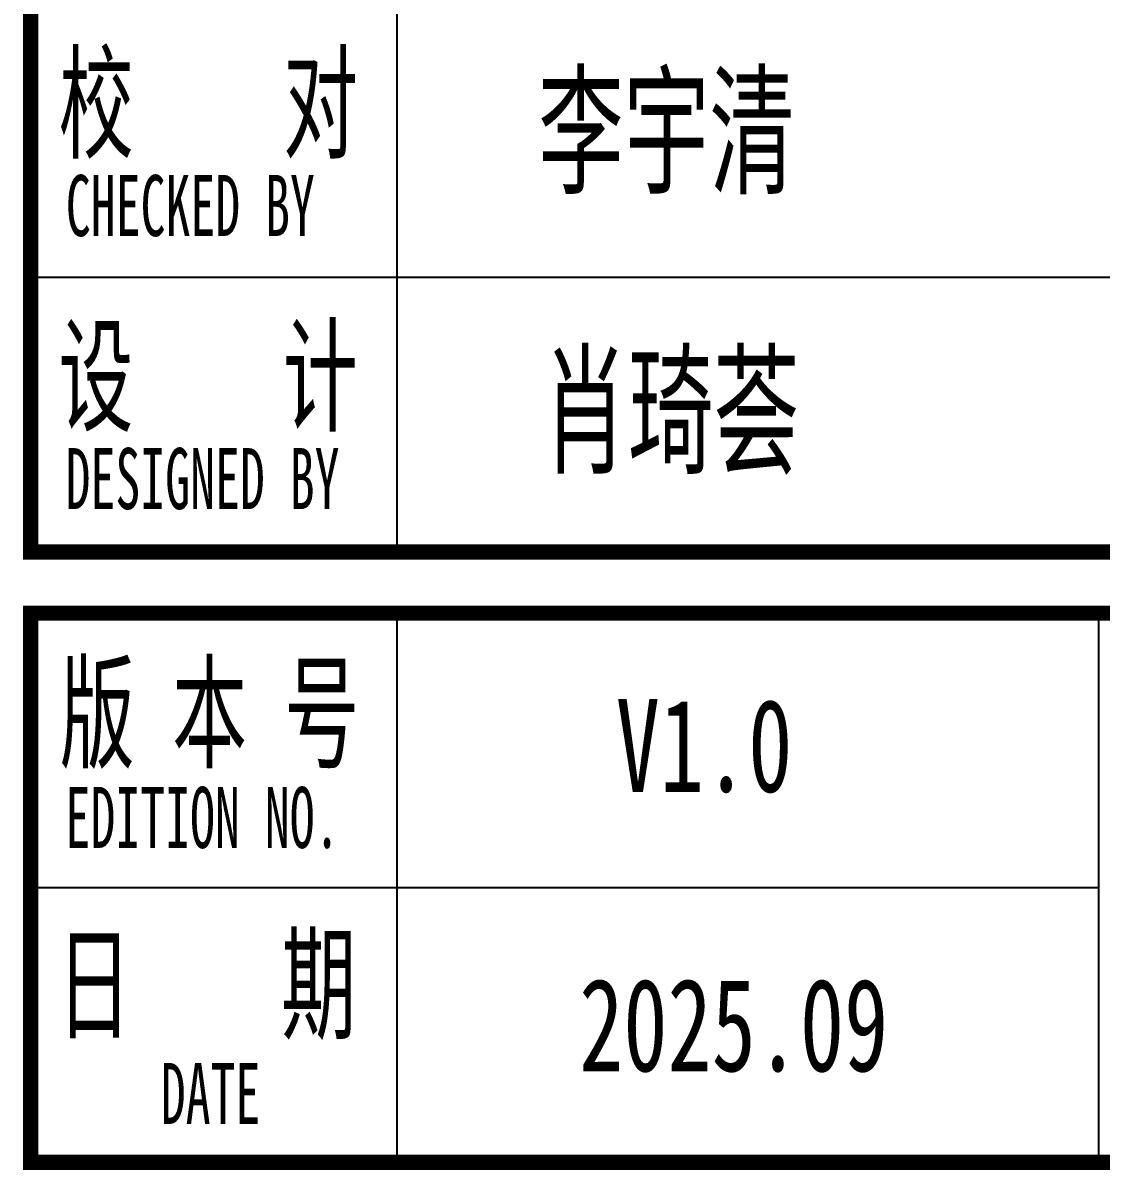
# Model space of a CAD drawing. Extents: x 36524600 to 36525730, y 2746759 to 2747713.
# Drawn here: x 36525694.77 to 36525712.43, y 2746851.83 to 2746870.63 of the extents above; entities that cross this region are included whole.
import ezdxf

# ---------------------------------------------------------------- set-up
doc = ezdxf.new("R2010")
doc.units = 0
doc.header["$LTSCALE"] = 1000
doc.header["$MEASUREMENT"] = 0
for name, color, linetype in [('A0-12 图框-中粗线', 41, 'Continuous'), ('A0-13 图框-细线', 7, 'Continuous'), ('A0-21 图框-不可改文字', 7, 'Continuous'), ('NT图签', 7, 'Continuous'), ('PUB_TEXT', 7, 'Continuous')]:
    doc.layers.add(name, color=color, linetype=linetype)
doc.styles.add('__覆盖_A10-地上轴网_SEN23OB6_设计区$1$TH-STYLE1', font='', dxfattribs={"width": 0.7})
doc.styles.add('HT', font='simhei.ttf', dxfattribs={"width": 0.8})
doc.styles.add('SKED-粗宋体', font='', dxfattribs={"width": 0.7})
doc.styles.get('__覆盖_A10-地上轴网_SEN23OB6_设计区$1$TH-STYLE1').set_extended_font_data('SimSun')
doc.styles.get('SKED-粗宋体').set_extended_font_data('SimSun')

# ---------------------------------------------------------------- blocks, each defined once
blk = doc.blocks.new('A$C00E3302F')
at = {"layer": 'A0-12 图框-中粗线', "const_width": 50, "flags": 128}
for points in [[(7000, -5400), (0, -5400), (0, 0), (7000, 0)], [(0, -7400), (0, -5600), (7000, -5600), (7000, -7400)]]:
    blk.add_lwpolyline(points, close=True, dxfattribs=at)
at = {"layer": 'A0-13 图框-细线'}
for p, q in [((1200, 0), (1200, -5400)), ((7000, -4500), (0, -4500)), ((7000, -5600), (0, -5600)), ((1200, -5600), (1200, -7400)), ((3500, -5600), (3500, -7400)), ((3500, -6500), (0, -6500))]:
    blk.add_line(p, q, dxfattribs=at)
at = {"layer": 'A0-21 图框-不可改文字', "style": 'SKED-粗宋体', "width": 0.6}
for s, height, p in [('校    对', 300, (92.2, -4078.2)), ('CHECKED BY', 200, (115.5, -4364.2)), ('设    计', 300, (91.3, -4972.2)), ('DESIGNED BY', 200, (114.6, -5259)), ('版 本 号', 300, (95.8, -6076.2)), ('EDITION NO. ', 200, (114.6, -6369.4)), ('日    期', 300, (85.9, -6964.7)), ('DATE', 200, (426.7, -7273.9))]:
    blk.add_text(s, height=height, dxfattribs=at).set_placement(p)
at = {"layer": 'NT图签', "style": 'HT', "width": 0.6}
for s, p in [('李宇清', (1663.5, -4190.7)), ('肖琦荟', (1677.6, -5106.1))]:
    blk.add_text(s, height=342.82, dxfattribs=at).set_placement(p)
at = {"layer": 'PUB_TEXT', "linetype": 'Continuous', "style": '__覆盖_A10-地上轴网_SEN23OB6_设计区$1$TH-STYLE1', "width": 0.7}
for s, p in [('V1.0', (1917.9, -6185.7)), ('2025.09', (1798.1, -7101.1))]:
    blk.add_text(s, height=303.8, dxfattribs=at).set_placement(p)

msp = doc.modelspace()

# ---------------------------------------------------------------- block references
at = {"xscale": 0.005, "yscale": 0.005, "zscale": 0.005}
msp.add_blockref('A$C00E3302F', (36525694.89, 2746888.956), dxfattribs=at)

doc.saveas('drawing.dxf')
